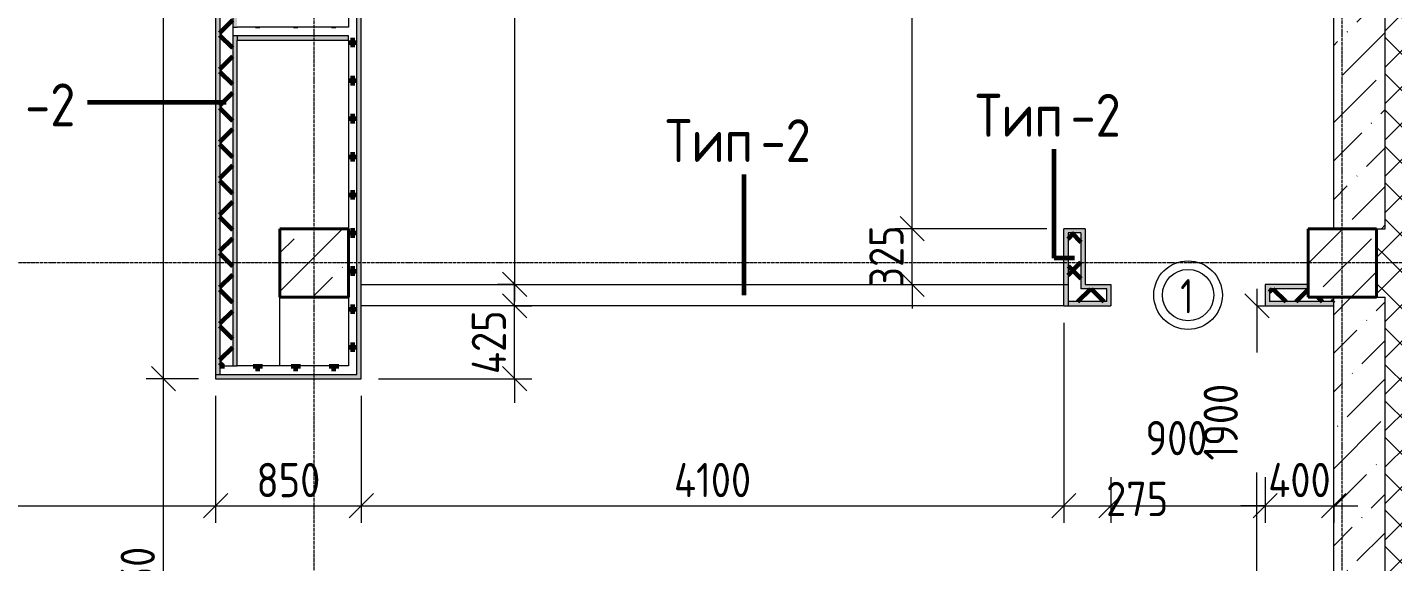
# Model space of a CAD drawing. Header units: millimetres. Extents: x -60946 to 138510, y -262288 to 24501.
# Drawn here: x -9590 to -1622, y -32002 to -28885 of the extents above; entities that cross this region are included whole.
import ezdxf

# ---------------------------------------------------------------- set-up
doc = ezdxf.new("R2010")
doc.units = ezdxf.units.MM
doc.linetypes.add('ADSK_Линия сетки', pattern=[25, 20, -2.5, 0, -2.5])
for name, color, linetype, lineweight in [('2)Тип-2', 3, 'Continuous', 60), ('2)Тип-5', 1, 'Continuous', 60), ('Марки дверей', 7, 'Continuous', 20), ('Несущие колонны', 7, 'Continuous', 18), ('Оси', 7, 'Continuous', 9), ('Перекрытие', 7, 'Continuous', 18), ('Размеры', 7, 'Continuous', 9), ('Стены внутренние', 7, 'Continuous', 18), ('Стены наружные', 7, 'Continuous', 18), ('Стены несущие', 7, 'Continuous', 30), ('Стены отделка', 7, 'Continuous', 30), ('Стены штриховка', 7, 'Continuous', 9)]:
    doc.layers.add(name, color=color, linetype=linetype, lineweight=lineweight)
doc.styles.add('GOST Common_3', font='', dxfattribs={"width": 0.9, "height": 200})
doc.styles.add('GOST Common_B', font='', dxfattribs={"width": 0.8, "height": 200})
doc.styles.get('GOST Common_3').set_extended_font_data('GOST Common')
doc.styles.get('GOST Common_B').set_extended_font_data('GOST Common', bold=True)
doc.dimstyles.new('ADSK_Основной_2_0_1', dxfattribs={"dimscale": 304.8, "dimtxt": 201.142999, "dimasz": 0.463911, "dimexe": 0.328084, "dimexo": 0.328084, "dimgap": 0.164042, "dimtad": 1, "dimdec": 3, "dimrnd": 0.001, "dimdsep": 46, "dimtxsty": 'GOST Common_3', "dimblk1": 'OBLIQUE', "dimblk2": 'OBLIQUE', "dimsah": 1, "dimcen": 0.09, "dimdle": 0.328084, "dimazin": 2, "dimtfac": 1, "dimtdec": 4, "dimtix": 1, "dimtmove": 1, "dimatfit": 3, "dimfxl": 1, "dimtvp": 1, "dimtolj": 1, "dimtzin": 0, "dimlwd": 20, "dimlwe": 20, "dimarcsym": 2})
doc.dimstyles.new('ADSK_Основной_2_0_2', dxfattribs={"dimscale": 304.8, "dimtxt": 201.142999, "dimasz": 0.463911, "dimexe": 0.328084, "dimexo": 0.328084, "dimgap": 0.164042, "dimtad": 1, "dimdec": 3, "dimrnd": 0.001, "dimdsep": 46, "dimtxsty": 'GOST Common_3', "dimblk1": 'OBLIQUE', "dimblk2": 'OBLIQUE', "dimsah": 1, "dimcen": 0.09, "dimdle": 0.328084, "dimazin": 2, "dimtfac": 1, "dimtdec": 4, "dimtix": 1, "dimtmove": 0, "dimatfit": 3, "dimfxl": 1, "dimtvp": 1, "dimtolj": 1, "dimtzin": 0, "dimlwd": 20, "dimlwe": 20, "dimarcsym": 2})
pattern_1 = [(45, (1283.93, -48864.63), (-224.5064, 224.5064), []), (45, (1508.44, -48864.63), (-224.5064, 224.5064), [396.875, -79.375, 3.353, -76.022])]
pattern_2 = [(45, (1283.93, -48864.63), (-106.066, 106.066), []), (135, (1283.93, -48864.63), (-106.066, -106.066), [])]
pattern_3 = [(0, (1283.93, -48864.63), (111.125, 111.125), [55.562, -166.687]), (90, (1311.72, -48892.41), (-111.125, 111.125), [55.562, -166.687])]

# ---------------------------------------------------------------- blocks, each defined once
blk = doc.blocks.new('ADSK_КолоннаЖБ_Прямоугольная - 400x400 мм-1807142-Кладочный план 1-го этажа')
at = {"layer": 'Несущие колонны', "lineweight": 40}
for p, q in [((-200, 200), (200, 200)), ((-200, -200), (-200, 200)), ((200, 200), (200, -200)), ((200, -200), (-200, -200))]:
    blk.add_line(p, q, dxfattribs=at)
blk = doc.blocks.new('_Oblique')
at = {"color": 0, "linetype": 'ByBlock', "lineweight": -2}
blk.add_line((-0.5, -0.5), (0.5, 0.5), dxfattribs=at)
blk = doc.blocks.new('*D4122')
at = {"layer": 'Defpoints', "color": 0, "transparency": 16777216}
for p in [(-7141.1, -25334.7), (-6746.3, -30384.7), (-6646.3, -30384.7)]:
    blk.add_point(p, dxfattribs=at)
at = {"layer": 'Размеры', "color": 0, "lineweight": 20, "transparency": 16777216}
for p, q in [((-6746.3, -25234.7), (-6746.3, -30484.7)), ((-7041.1, -25334.7), (-6646.3, -25334.7)), ((-6746.3, -30384.7), (-6846.3, -30384.7))]:
    blk.add_line(p, q, dxfattribs=at)
at = {"layer": 'Размеры', "color": 0, "lineweight": 20, "transparency": 16777216, "xscale": 141.4, "yscale": 141.4, "zscale": 141.4}
for p, rotation in [((-6746.3, -25334.7), 90), ((-6746.3, -30384.7), 270)]:
    blk.add_blockref('_Oblique', p, dxfattribs=dict(at, rotation=rotation))
at = {"layer": 'Размеры', "color": 0, "lineweight": 9, "transparency": 16777216, "insert": (-6896.3, -27859.7), "char_height": 200, "width": 605.475, "attachment_point": 5, "rotation": 90, "style": 'GOST Common_3'}
blk.add_mtext('\\A1;5050', dxfattribs=at)
blk = doc.blocks.new('*D4123')
at = {"layer": 'Defpoints', "color": 0, "transparency": 16777216}
for p in [(-6846.3, -30509.7), (-6746.3, -30509.7), (-7641.1, -30934.7)]:
    blk.add_point(p, dxfattribs=at)
at = {"layer": 'Размеры', "color": 0, "lineweight": 20, "transparency": 16777216}
for p, q in [((-6746.3, -30509.7), (-6746.3, -30368.3)), ((-6746.3, -30509.7), (-6646.3, -30509.7)), ((-6746.3, -30934.7), (-6746.3, -30509.7)), ((-7541.1, -30934.7), (-6646.3, -30934.7)), ((-6746.3, -30934.7), (-6746.3, -31076.1))]:
    blk.add_line(p, q, dxfattribs=at)
at = {"layer": 'Размеры', "color": 0, "lineweight": 20, "transparency": 16777216, "xscale": 141.4, "yscale": 141.4, "zscale": 141.4}
for p, rotation in [((-6746.3, -30509.7), 270), ((-6746.3, -30934.7), 90)]:
    blk.add_blockref('_Oblique', p, dxfattribs=dict(at, rotation=rotation))
at = {"layer": 'Размеры', "color": 0, "lineweight": 9, "transparency": 16777216, "insert": (-6896.3, -30722.2), "char_height": 200, "width": 474.561, "attachment_point": 5, "rotation": 90, "style": 'GOST Common_3'}
blk.add_mtext('\\A1;425', dxfattribs=at)
blk = doc.blocks.new('*D4124')
at = {"layer": 'Defpoints', "color": 0, "transparency": 16777216}
for p in [(-4426.3, -30059.7), (-3541.1, -30059.7), (-4526.3, -30384.7)]:
    blk.add_point(p, dxfattribs=at)
at = {"layer": 'Размеры', "color": 0, "lineweight": 20, "transparency": 16777216}
for p, q in [((-4426.3, -30059.7), (-4426.3, -29918.3)), ((-3641.1, -30059.7), (-4526.3, -30059.7)), ((-4426.3, -30384.7), (-4426.3, -30059.7)), ((-4426.3, -30384.7), (-4326.3, -30384.7)), ((-4426.3, -30384.7), (-4426.3, -30526.1))]:
    blk.add_line(p, q, dxfattribs=at)
at = {"layer": 'Размеры', "color": 0, "lineweight": 20, "transparency": 16777216, "xscale": 141.4, "yscale": 141.4, "zscale": 141.4}
for p, rotation in [((-4426.3, -30059.7), 270), ((-4426.3, -30384.7), 90)]:
    blk.add_blockref('_Oblique', p, dxfattribs=dict(at, rotation=rotation))
at = {"layer": 'Размеры', "color": 0, "lineweight": 9, "transparency": 16777216, "insert": (-4576.3, -30222.2), "char_height": 200, "width": 454.106, "attachment_point": 5, "rotation": 90, "style": 'GOST Common_3'}
blk.add_mtext('\\A1;325', dxfattribs=at)
blk = doc.blocks.new('*D4125')
at = {"layer": 'Defpoints', "color": 0, "transparency": 16777216}
for p in [(-4426.3, -26369.7), (-4216.1, -26369.7), (-3541.1, -30059.7)]:
    blk.add_point(p, dxfattribs=at)
at = {"layer": 'Размеры', "color": 0, "lineweight": 20, "transparency": 16777216}
for p, q in [((-4426.3, -30159.7), (-4426.3, -26269.7)), ((-4316.1, -26369.7), (-4526.3, -26369.7)), ((-3641.1, -30059.7), (-4526.3, -30059.7))]:
    blk.add_line(p, q, dxfattribs=at)
at = {"layer": 'Размеры', "color": 0, "lineweight": 20, "transparency": 16777216, "xscale": 141.4, "yscale": 141.4, "zscale": 141.4}
for p, rotation in [((-4426.3, -26369.7), 90), ((-4426.3, -30059.7), 270)]:
    blk.add_blockref('_Oblique', p, dxfattribs=dict(at, rotation=rotation))
at = {"layer": 'Размеры', "color": 0, "lineweight": 9, "transparency": 16777216, "insert": (-4576.3, -28214.7), "char_height": 200, "width": 605.475, "attachment_point": 5, "rotation": 90, "style": 'GOST Common_3'}
blk.add_mtext('\\A1;3690', dxfattribs=at)
blk = doc.blocks.new('*D4127')
at = {"layer": 'Defpoints', "color": 0, "transparency": 16777216}
for p in [(-11616.1, -30934.7), (-8491.1, -30934.7), (-8491.1, -31676.1)]:
    blk.add_point(p, dxfattribs=at)
at = {"layer": 'Размеры', "color": 0, "lineweight": 20, "transparency": 16777216}
for p, q in [((-11616.1, -31034.7), (-11616.1, -31776.1)), ((-8491.1, -31034.7), (-8491.1, -31776.1)), ((-11716.1, -31676.1), (-8391.1, -31676.1))]:
    blk.add_line(p, q, dxfattribs=at)
at = {"layer": 'Размеры', "color": 0, "lineweight": 20, "transparency": 16777216, "xscale": 141.4, "yscale": 141.4, "zscale": 141.4, "rotation": 180}
blk.add_blockref('_Oblique', (-11616.1, -31676.1), dxfattribs=at)
at = {"layer": 'Размеры', "color": 0, "lineweight": 20, "transparency": 16777216, "xscale": 141.4, "yscale": 141.4, "zscale": 141.4}
blk.add_blockref('_Oblique', (-8491.1, -31676.1), dxfattribs=at)
at = {"layer": 'Размеры', "color": 0, "lineweight": 9, "transparency": 16777216, "insert": (-10053.6, -31526.1), "char_height": 200, "width": 560.473, "attachment_point": 5, "style": 'GOST Common_3'}
blk.add_mtext('\\A1;3125', dxfattribs=at)
blk = doc.blocks.new('*D4128')
at = {"layer": 'Defpoints', "color": 0, "transparency": 16777216}
for p in [(-8491.1, -30934.7), (-7641.1, -30934.7), (-7641.1, -31676.1)]:
    blk.add_point(p, dxfattribs=at)
at = {"layer": 'Размеры', "color": 0, "lineweight": 20, "transparency": 16777216}
for p, q in [((-8491.1, -31034.7), (-8491.1, -31776.1)), ((-7641.1, -31034.7), (-7641.1, -31776.1)), ((-8591.1, -31676.1), (-7541.1, -31676.1))]:
    blk.add_line(p, q, dxfattribs=at)
at = {"layer": 'Размеры', "color": 0, "lineweight": 20, "transparency": 16777216, "xscale": 141.4, "yscale": 141.4, "zscale": 141.4, "rotation": 180}
blk.add_blockref('_Oblique', (-8491.1, -31676.1), dxfattribs=at)
at = {"layer": 'Размеры', "color": 0, "lineweight": 20, "transparency": 16777216, "xscale": 141.4, "yscale": 141.4, "zscale": 141.4}
blk.add_blockref('_Oblique', (-7641.1, -31676.1), dxfattribs=at)
at = {"layer": 'Размеры', "color": 0, "lineweight": 9, "transparency": 16777216, "insert": (-8066.1, -31526.1), "char_height": 200, "width": 454.106, "attachment_point": 5, "style": 'GOST Common_3'}
blk.add_mtext('\\A1;850', dxfattribs=at)
blk = doc.blocks.new('*D4129')
at = {"layer": 'Defpoints', "color": 0, "transparency": 16777216}
for p in [(-3541.1, -30509.7), (-7641.1, -30934.7), (-3541.1, -31676.1)]:
    blk.add_point(p, dxfattribs=at)
at = {"layer": 'Размеры', "color": 0, "lineweight": 20, "transparency": 16777216}
for p, q in [((-3541.1, -30609.7), (-3541.1, -31776.1)), ((-7641.1, -31034.7), (-7641.1, -31776.1)), ((-7741.1, -31676.1), (-3441.1, -31676.1))]:
    blk.add_line(p, q, dxfattribs=at)
at = {"layer": 'Размеры', "color": 0, "lineweight": 20, "transparency": 16777216, "xscale": 141.4, "yscale": 141.4, "zscale": 141.4, "rotation": 180}
blk.add_blockref('_Oblique', (-7641.1, -31676.1), dxfattribs=at)
at = {"layer": 'Размеры', "color": 0, "lineweight": 20, "transparency": 16777216, "xscale": 141.4, "yscale": 141.4, "zscale": 141.4}
blk.add_blockref('_Oblique', (-3541.1, -31676.1), dxfattribs=at)
at = {"layer": 'Размеры', "color": 0, "lineweight": 9, "transparency": 16777216, "insert": (-5591.1, -31526.1), "char_height": 200, "width": 580.928, "attachment_point": 5, "style": 'GOST Common_3'}
blk.add_mtext('\\A1;4100', dxfattribs=at)
blk = doc.blocks.new('*D4130')
at = {"layer": 'Defpoints', "color": 0, "transparency": 16777216}
for p in [(-3541.1, -30509.7), (-3266.1, -31409.7), (-3266.1, -31676.1)]:
    blk.add_point(p, dxfattribs=at)
at = {"layer": 'Размеры', "color": 0, "lineweight": 20, "transparency": 16777216}
for p, q in [((-3541.1, -30609.7), (-3541.1, -31776.1)), ((-3266.1, -31509.7), (-3266.1, -31776.1)), ((-3641.1, -31676.1), (-3166.1, -31676.1))]:
    blk.add_line(p, q, dxfattribs=at)
at = {"layer": 'Размеры', "color": 0, "lineweight": 20, "transparency": 16777216, "xscale": 141.4, "yscale": 141.4, "zscale": 141.4, "rotation": 180}
blk.add_blockref('_Oblique', (-3541.1, -31676.1), dxfattribs=at)
at = {"layer": 'Размеры', "color": 0, "lineweight": 20, "transparency": 16777216, "xscale": 141.4, "yscale": 141.4, "zscale": 141.4}
blk.add_blockref('_Oblique', (-3266.1, -31676.1), dxfattribs=at)
at = {"layer": 'Размеры', "color": 0, "lineweight": 9, "transparency": 16777216, "insert": (-3294.3, -31536.4), "char_height": 200, "width": 454.106, "attachment_point": 1, "line_spacing_factor": 1.022761, "style": 'GOST Common_3'}
blk.add_mtext('\\A1;275', dxfattribs=at)
blk = doc.blocks.new('*D4131')
at = {"layer": 'Defpoints', "color": 0, "transparency": 16777216}
for p in [(-3266.1, -31409.7), (-2366.1, -31409.7), (-2366.1, -31676.1)]:
    blk.add_point(p, dxfattribs=at)
at = {"layer": 'Размеры', "color": 0, "lineweight": 20, "transparency": 16777216}
for p, q in [((-3266.1, -31509.7), (-3266.1, -31776.1)), ((-2366.1, -31509.7), (-2366.1, -31776.1)), ((-3366.1, -31676.1), (-2266.1, -31676.1))]:
    blk.add_line(p, q, dxfattribs=at)
at = {"layer": 'Размеры', "color": 0, "lineweight": 20, "transparency": 16777216, "xscale": 141.4, "yscale": 141.4, "zscale": 141.4, "rotation": 180}
blk.add_blockref('_Oblique', (-3266.1, -31676.1), dxfattribs=at)
at = {"layer": 'Размеры', "color": 0, "lineweight": 20, "transparency": 16777216, "xscale": 141.4, "yscale": 141.4, "zscale": 141.4}
blk.add_blockref('_Oblique', (-2366.1, -31676.1), dxfattribs=at)
at = {"layer": 'Размеры', "color": 0, "lineweight": 9, "transparency": 16777216, "insert": (-3064.4, -31181.4), "char_height": 200, "width": 454.106, "attachment_point": 1, "line_spacing_factor": 1.022761, "style": 'GOST Common_3'}
blk.add_mtext('\\A1;900', dxfattribs=at)
blk = doc.blocks.new('*D4132')
at = {"layer": 'Defpoints', "color": 0, "transparency": 16777216}
for p in [(-2366.1, -31409.7), (-1966.1, -31576.1), (-1966.1, -31676.1)]:
    blk.add_point(p, dxfattribs=at)
at = {"layer": 'Размеры', "color": 0, "lineweight": 20, "transparency": 16777216}
for p, q in [((-2366.1, -31509.7), (-2366.1, -31776.1)), ((-2366.1, -31676.1), (-2507.5, -31676.1)), ((-2366.1, -31676.1), (-1966.1, -31676.1)), ((-1966.1, -31676.1), (-1966.1, -31776.1)), ((-1966.1, -31676.1), (-1824.7, -31676.1))]:
    blk.add_line(p, q, dxfattribs=at)
at = {"layer": 'Размеры', "color": 0, "lineweight": 20, "transparency": 16777216, "xscale": 141.4, "yscale": 141.4, "zscale": 141.4}
blk.add_blockref('_Oblique', (-2366.1, -31676.1), dxfattribs=at)
at = {"layer": 'Размеры', "color": 0, "lineweight": 20, "transparency": 16777216, "xscale": 141.4, "yscale": 141.4, "zscale": 141.4, "rotation": 180}
blk.add_blockref('_Oblique', (-1966.1, -31676.1), dxfattribs=at)
at = {"layer": 'Размеры', "color": 0, "lineweight": 9, "transparency": 16777216, "insert": (-2166.1, -31526.1), "char_height": 200, "width": 474.561, "attachment_point": 5, "style": 'GOST Common_3'}
blk.add_mtext('\\A1;400', dxfattribs=at)
blk = doc.blocks.new('М_двери1 - Марка экземпляра 2-3719212-Кладочный план 1-го этажа')
at = {"layer": 'Марки дверей'}
for radius in [2, 1.5]:
    blk.add_circle((0, 0), radius, dxfattribs=at)
blk = doc.blocks.new('*D4032')
at = {"layer": 'Defpoints', "color": 0, "transparency": 16777216}
for p in [(-2514, -30509.7), (-2414, -30509.7), (-2514, -32409.7)]:
    blk.add_point(p, dxfattribs=at)
at = {"layer": 'Размеры', "color": 0, "lineweight": 20, "transparency": 16777216}
for p, q in [((-2414, -30409.7), (-2414, -30782.3)), ((-2414, -30509.7), (-2314, -30509.7)), ((-2414, -32509.7), (-2414, -31482.3)), ((-2414, -32409.7), (-2314, -32409.7))]:
    blk.add_line(p, q, dxfattribs=at)
at = {"layer": 'Размеры', "color": 0, "lineweight": 20, "transparency": 16777216, "xscale": 141.4, "yscale": 141.4, "zscale": 141.4}
for p, rotation in [((-2414, -30509.7), 90), ((-2414, -32409.7), 270)]:
    blk.add_blockref('_Oblique', p, dxfattribs=dict(at, rotation=rotation))
at = {"layer": 'Размеры', "color": 0, "lineweight": 9, "transparency": 16777216, "insert": (-2725.4, -31412.5), "char_height": 200, "width": 560.473, "attachment_point": 1, "rotation": 90, "line_spacing_factor": 1.022761, "style": 'GOST Common_3'}
blk.add_mtext('\\A1;1900', dxfattribs=at)
blk = doc.blocks.new('*D3916')
at = {"layer": 'Defpoints', "color": 0, "transparency": 16777216}
for p in [(-8795.2, -30934.7), (-8491.1, -30934.7), (-8391.1, -33384.7)]:
    blk.add_point(p, dxfattribs=at)
at = {"layer": 'Размеры', "color": 0, "lineweight": 20, "transparency": 16777216}
for p, q in [((-8795.2, -33484.7), (-8795.2, -30834.7)), ((-8591.1, -30934.7), (-8895.2, -30934.7)), ((-8491.1, -33384.7), (-8895.2, -33384.7))]:
    blk.add_line(p, q, dxfattribs=at)
at = {"layer": 'Размеры', "color": 0, "lineweight": 20, "transparency": 16777216, "xscale": 141.4, "yscale": 141.4, "zscale": 141.4}
for p, rotation in [((-8795.2, -30934.7), 90), ((-8795.2, -33384.7), 270)]:
    blk.add_blockref('_Oblique', p, dxfattribs=dict(at, rotation=rotation))
at = {"layer": 'Размеры', "color": 0, "lineweight": 9, "transparency": 16777216, "insert": (-8945.2, -32159.7), "char_height": 200, "width": 625.93, "attachment_point": 5, "rotation": 90, "style": 'GOST Common_3'}
blk.add_mtext('\\A1;2450', dxfattribs=at)
blk = doc.blocks.new('*D3917')
at = {"layer": 'Defpoints', "color": 0, "transparency": 16777216}
for p in [(-8895.1, -25109.7), (-8795.2, -25109.7), (-8491.1, -30934.7)]:
    blk.add_point(p, dxfattribs=at)
at = {"layer": 'Размеры', "color": 0, "lineweight": 20, "transparency": 16777216}
for p, q in [((-8795.2, -31034.7), (-8795.2, -25009.7)), ((-8795.1, -25109.7), (-8695.2, -25109.7)), ((-8591.1, -30934.7), (-8895.2, -30934.7))]:
    blk.add_line(p, q, dxfattribs=at)
at = {"layer": 'Размеры', "color": 0, "lineweight": 20, "transparency": 16777216, "xscale": 141.4, "yscale": 141.4, "zscale": 141.4}
for p, rotation in [((-8795.2, -25109.7), 90), ((-8795.2, -30934.7), 270)]:
    blk.add_blockref('_Oblique', p, dxfattribs=dict(at, rotation=rotation))
at = {"layer": 'Размеры', "color": 0, "lineweight": 9, "transparency": 16777216, "insert": (-8945.2, -28022.2), "char_height": 200, "width": 605.475, "attachment_point": 5, "rotation": 90, "style": 'GOST Common_3'}
blk.add_mtext('\\A1;5825', dxfattribs=at)

msp = doc.modelspace()

# ---------------------------------------------------------------- hatches: boundary and pattern name
at = {"layer": '2)Тип-2'}
for points in [[(-8491.0657, -30909.6624), (-8466.0657, -30909.6624), (-8466.0657, -25109.6624), (-8491.0657, -25109.6624), (-8491.0657, -30859.6624)], [(-3516.0657, -30484.6624), (-3516.0657, -30059.6624), (-3541.0657, -30059.6624), (-3541.0657, -30484.6624)], [(-3441.0657, -30384.6624), (-3416.0657, -30384.6624), (-3416.0657, -30059.6624), (-3516.0657, -30059.6624), (-3516.0657, -30084.6624), (-3441.0657, -30084.6624)]]:
    msp.add_hatch(color=256, dxfattribs=at).paths.add_polyline_path(points)
h = msp.add_hatch(dxfattribs=at)
h.set_pattern_fill('FP_4', color=256, style=0, pattern_type=2)
h.set_pattern_definition(pattern_2)
h.paths.add_polyline_path([(-8391.0657, -30859.6624), (-8391.0657, -25109.6624), (-8466.0657, -25109.6624), (-8466.0657, -30859.6624)])
h = msp.add_hatch(color=256, dxfattribs=at)
h.paths.add_polyline_path([(-8391.0657, -30859.6624), (-8366.0657, -30859.6624), (-8366.0657, -28934.6624), (-8391.0657, -28934.6624), (-8391.0657, -30668.1005)])
h.paths.add_polyline_path([(-8391.0657, -28884.6624), (-8366.0657, -28884.6624), (-8366.0657, -25709.6624), (-8391.0657, -25709.6624), (-8391.0657, -28091.7649)])
h.paths.add_polyline_path([(-8366.0657, -25659.6624), (-8366.0657, -25109.6624), (-8391.0657, -25109.6624), (-8391.0657, -25659.6624)])
h = msp.add_hatch(dxfattribs=at)
h.set_pattern_fill('FP_4', color=256, style=0, pattern_type=2)
h.set_pattern_definition(pattern_2)
h.paths.add_polyline_path([(-3441.0657, -30409.6624), (-3441.0657, -30084.6624), (-3516.0657, -30084.6624), (-3516.0657, -30409.6624), (-3459.1266, -30409.6624)])
h = msp.add_hatch(dxfattribs=at)
h.set_pattern_fill('FP_4', color=256, style=0, pattern_type=2)
h.set_pattern_definition(pattern_2)
h.paths.add_polyline_path([(-3516.0657, -30484.6624), (-3291.0657, -30484.6624), (-3291.0657, -30409.6624), (-3516.0657, -30409.6624)])
h.paths.add_polyline_path([(-1986.6542, -30484.6624), (-1966.0657, -30484.6624), (-1966.0657, -30459.6624), (-2116.0657, -30459.6624), (-2116.0657, -30409.6624), (-2341.0657, -30409.6624), (-2341.0657, -30484.6624)])
h = msp.add_hatch(color=256, dxfattribs=at)
h.paths.add_polyline_path([(-2341.0657, -30509.6624), (-2341.0657, -30409.6624), (-2116.0657, -30409.6624), (-2116.0657, -30384.6624), (-2366.0657, -30384.6624), (-2366.0657, -30509.6624)])
h.paths.add_polyline_path([(-3291.0657, -30509.6624), (-3266.0657, -30509.6624), (-3266.0657, -30384.6624), (-3441.0657, -30384.6624), (-3441.0657, -30409.6624), (-3291.0657, -30409.6624), (-3291.0657, -30484.6624)])
h = msp.add_hatch(color=256, dxfattribs=at)
h.paths.add_polyline_path([(-1986.6542, -30509.6624), (-1966.0657, -30509.6624), (-1966.0657, -30484.6624), (-2341.0657, -30484.6624), (-2341.0657, -30509.6624)])
h.paths.add_polyline_path([(-3459.1266, -30509.6624), (-3291.0657, -30509.6624), (-3291.0657, -30484.6624), (-3541.0657, -30484.6624), (-3541.0657, -30509.6624)])
at = {"layer": '2)Тип-5', "true_color": 0xd50000}
h = msp.add_hatch(dxfattribs=at)
h.set_pattern_fill('FP_6', color=12, style=0, pattern_type=2)
h.set_pattern_definition(pattern_3)
h.paths.add_polyline_path([(-7666.0657, -30859.6624), (-7666.0657, -25259.6624), (-7716.0657, -25259.6624), (-7716.0657, -30859.6624)])
for points in [[(-7666.0657, -30909.6624), (-7641.0657, -30909.6624), (-7641.0657, -25309.6624), (-7666.0657, -25309.6624), (-7666.0657, -30859.6624)], [(-7716.0657, -28959.6624), (-7716.0657, -28934.6624), (-8366.0657, -28934.6624), (-8366.0657, -28959.6624)], [(-7641.0657, -30934.6624), (-7641.0657, -30909.6624), (-8491.0657, -30909.6624), (-8491.0657, -30934.6624)]]:
    msp.add_hatch(color=12, dxfattribs=at).paths.add_polyline_path(points)
h = msp.add_hatch(dxfattribs=at)
h.set_pattern_fill('FP_6', color=12, style=0, pattern_type=2)
h.set_pattern_definition(pattern_3)
h.paths.add_polyline_path([(-7716.0657, -28934.6624), (-7716.0657, -28884.6624), (-8391.0657, -28884.6624), (-8391.0657, -28934.6624), (-8366.0657, -28934.6624)])
h = msp.add_hatch(dxfattribs=at)
h.set_pattern_fill('FP_6', color=12, style=0, pattern_type=2)
h.set_pattern_definition(pattern_3)
h.paths.add_polyline_path([(-8466.0657, -30909.6624), (-7666.0657, -30909.6624), (-7666.0657, -30859.6624), (-8466.0657, -30859.6624)])
at = {"layer": 'Несущие колонны', "lineweight": 9}
h = msp.add_hatch(dxfattribs=at)
h.set_pattern_fill('FP_3', color=256, style=0, pattern_type=2)
h.set_pattern_definition(pattern_1)
h.paths.add_polyline_path([(-8116.0657, -30459.6624), (-7716.0657, -30459.6624), (-7716.0657, -30059.6624), (-8116.0657, -30059.6624)])
h = msp.add_hatch(dxfattribs=at)
h.set_pattern_fill('FP_3', color=256, style=0, pattern_type=2)
h.set_pattern_definition(pattern_1)
h.paths.add_polyline_path([(-1986.6542, -30459.6624), (-1716.0657, -30459.6624), (-1716.0657, -30059.6624), (-2116.0657, -30059.6624), (-2116.0657, -30459.6624)])
at = {"layer": 'Стены внутренние', "lineweight": 9}
h = msp.add_hatch(dxfattribs=at)
h.set_pattern_fill('FP_1', color=256, style=0, pattern_type=2)
h.set_pattern_definition([(45, (1283.93, -48864.63), (84.1895, 308.696), [396.875, -79.375, 3.353, -76.022])])
h.paths.add_polyline_path([(-1666.0657, -39509.6624), (-1666.0657, -38879.6624), (-1966.0657, -38879.6624), (-1966.0657, -39259.6624), (-1716.0657, -39259.6624), (-1716.0657, -39509.6624)])
h.paths.add_polyline_path([(-1966.0657, -33859.6624), (-1666.0657, -33859.6624), (-1666.0657, -33559.6624), (-1966.0657, -33559.6624)])
h.paths.add_polyline_path([(-1666.0657, -32409.6624), (-1666.0657, -30459.6624), (-1966.0657, -30459.6624), (-1966.0657, -32409.6624)])
h.paths.add_polyline_path([(-1966.0657, -30059.6624), (-1666.0657, -30059.6624), (-1666.0657, -25259.6624), (-1966.0657, -25259.6624), (-1966.0657, -28091.7649)])
at = {"layer": 'Стены наружные', "lineweight": 9}
h = msp.add_hatch(dxfattribs=at)
h.set_pattern_fill('FP_4', color=256, style=0, pattern_type=2)
h.set_pattern_definition(pattern_2)
h.paths.add_polyline_path([(-1666.0657, -39079.6624), (-1536.0657, -39079.6624), (-1536.0657, -38879.6624), (-1666.0657, -38879.6624)])
h.paths.add_polyline_path([(-1536.0657, -34259.6624), (-1536.0657, -33559.6624), (-1666.0657, -33559.6624), (-1666.0657, -34259.6624)])
h.paths.add_polyline_path([(-1536.0657, -32409.6624), (-1536.0657, -25259.6624), (-1666.0657, -25259.6624), (-1666.0657, -32409.6624)])
h = msp.add_hatch(dxfattribs=at)
h.set_pattern_fill('FP_4', color=256, style=0, pattern_type=2)
h.set_pattern_definition(pattern_2)
h.paths.add_polyline_path([(-1666.0657, -30459.6624), (-1666.0657, -30059.6624), (-1716.0657, -30059.6624), (-1716.0657, -30459.6624)])

# ---------------------------------------------------------------- linework, layer by layer
at = {"layer": '2)Тип-2'}
for p, q in [((-8428.5657, -29322.9952), (-9237.9083, -29322.9952)), ((-3597.4259, -30230.8382), (-3597.4259, -29595.3945)), ((-5406.1134, -30447.1624), (-5406.1134, -29743.1071)), ((-3478.5657, -30230.8382), (-3597.4259, -30230.8382))]:
    msp.add_line(p, q, dxfattribs=at)
at = {"layer": 'Несущие колонны', "lineweight": 9}
for p, q in [((-7716.0657, -30059.6624), (-8116.0657, -30059.6624)), ((-8116.0657, -30059.6624), (-8116.0657, -30459.6624)), ((-7716.0657, -30459.6624), (-7716.0657, -30059.6624)), ((-1716.0657, -30059.6624), (-2116.0657, -30059.6624)), ((-2116.0657, -30384.6624), (-2116.0657, -30059.6624)), ((-1716.0657, -30059.6624), (-1716.0657, -30459.6624)), ((-2116.0657, -30409.6624), (-2116.0657, -30384.6624)), ((-2116.0657, -30459.6624), (-2116.0657, -30409.6624)), ((-8116.0657, -30459.6624), (-7716.0657, -30459.6624)), ((-1966.0657, -30459.6624), (-2116.0657, -30459.6624)), ((-1716.0657, -30459.6624), (-1966.0657, -30459.6624))]:
    msp.add_line(p, q, dxfattribs=at)
at = {"layer": 'Оси', "linetype": 'ADSK_Линия сетки', "lineweight": 5}
for p, q in [((-7916.0657, -59838.5137), (-7916.0657, -24363.7173)), ((-1916.0657, -59838.5137), (-1916.0657, -24363.7173)), ((-1213.4695, -30259.6624), (-23956.1623, -30259.6624))]:
    msp.add_line(p, q, dxfattribs=at)
at = {"layer": 'Перекрытие'}
msp.add_line((-8116.0657, -30859.6624), (-8116.0657, -30459.6624), dxfattribs=at)
at = {"layer": 'Стены внутренние', "lineweight": 5}
for p, q in [((-7641.0657, -30384.6624), (-3516.0657, -30384.6624)), ((-3516.0657, -30384.6624), (-3516.0657, -30509.6624)), ((-3541.0657, -30509.6624), (-7641.0657, -30509.6624))]:
    msp.add_line(p, q, dxfattribs=at)
at = {"layer": 'Стены несущие', "lineweight": 9}
for p, q in [((-8491.0657, -25109.6624), (-8491.0657, -30909.6624)), ((-7716.0657, -25734.6624), (-7716.0657, -28884.6624)), ((-1966.0657, -30059.6624), (-1966.0657, -26369.6624)), ((-7716.0657, -28884.6624), (-8366.0657, -28884.6624)), ((-8366.0657, -30859.6624), (-8366.0657, -28959.6624)), ((-7716.0657, -28959.6624), (-7716.0657, -30859.6624)), ((-3541.0657, -30509.6624), (-3541.0657, -30059.6624)), ((-3416.0657, -30059.6624), (-3541.0657, -30059.6624)), ((-3416.0657, -30059.6624), (-3416.0657, -30384.6624)), ((-1966.0657, -30059.6624), (-1716.0657, -30059.6624)), ((-3416.0657, -30384.6624), (-3266.0657, -30384.6624)), ((-3266.0657, -30384.6624), (-3266.0657, -30509.6624)), ((-2116.0657, -30384.6624), (-2366.0657, -30384.6624)), ((-2366.0657, -30384.6624), (-2366.0657, -30509.6624)), ((-3541.0657, -30509.6624), (-3266.0657, -30509.6624)), ((-2366.0657, -30509.6624), (-1966.0657, -30509.6624)), ((-1966.0657, -30459.6624), (-1716.0657, -30459.6624)), ((-1966.0657, -32409.6624), (-1966.0657, -30459.6624)), ((-7716.0657, -30859.6624), (-8366.0657, -30859.6624))]:
    msp.add_line(p, q, dxfattribs=at)
at = {"layer": 'Стены отделка', "lineweight": 18}
for p, q in [((-7641.0657, -30934.6624), (-7641.0657, -25334.6624)), ((-8366.0657, -28959.6624), (-7716.0657, -28959.6624)), ((-1716.0657, -30459.6624), (-1716.0657, -30059.6624)), ((-1716.0657, -30059.6624), (-1666.0657, -30059.6624)), ((-1716.0657, -30459.6624), (-1666.0657, -30459.6624)), ((-8491.0657, -30909.6624), (-8491.0657, -30934.6624)), ((-8491.0657, -30934.6624), (-7641.0657, -30934.6624))]:
    msp.add_line(p, q, dxfattribs=at)
at = {"layer": 'Стены штриховка', "lineweight": 9}
for p, q in [((-8466.0657, -25109.6624), (-8466.0657, -30909.6624)), ((-8391.0657, -25109.6624), (-8391.0657, -30859.6624)), ((-7666.0657, -30909.6624), (-7666.0657, -25309.6624)), ((-1666.0657, -30059.6624), (-1666.0657, -25259.6624)), ((-8391.0657, -28884.6624), (-8366.0657, -28884.6624)), ((-7716.0657, -28934.6624), (-8391.0657, -28934.6624)), ((-8366.0657, -28934.6624), (-8366.0657, -28959.6624)), ((-7716.0657, -28959.6624), (-7716.0657, -28934.6624)), ((-3441.0657, -30084.6624), (-3516.0657, -30084.6624)), ((-3516.0657, -30084.6624), (-3516.0657, -30384.6624)), ((-3441.0657, -30084.6624), (-3441.0657, -30409.6624)), ((-3291.0657, -30409.6624), (-3441.0657, -30409.6624)), ((-3291.0657, -30484.6624), (-3291.0657, -30409.6624)), ((-2341.0657, -30409.6624), (-2341.0657, -30484.6624)), ((-2116.0657, -30409.6624), (-2341.0657, -30409.6624)), ((-2116.0657, -30459.6624), (-2116.0657, -30384.6624)), ((-3291.0657, -30484.6624), (-3516.0657, -30484.6624)), ((-1966.0657, -30484.6624), (-2341.0657, -30484.6624)), ((-1966.0657, -30459.6624), (-2116.0657, -30459.6624)), ((-1666.0657, -32409.6624), (-1666.0657, -30459.6624)), ((-8491.0657, -30909.6624), (-7666.0657, -30909.6624)), ((-8466.0657, -30859.6624), (-8366.0657, -30859.6624))]:
    msp.add_line(p, q, dxfattribs=at)

# ---------------------------------------------------------------- block references
at = {"layer": 'Марки дверей', "xscale": 99.99999999999993, "yscale": 99.99999999999993, "zscale": 99.99999999999993}
msp.add_blockref('М_двери1 - Марка экземпляра 2-3719212-Кладочный план 1-го этажа', (-2816.0657, -30447.1624), dxfattribs=at)
at = {"layer": 'Несущие колонны', "lineweight": 40, "rotation": 89.9999999999999}
for p in [(-7916.0657, -30259.6624), (-1916.0657, -30259.6624)]:
    msp.add_blockref('ADSK_КолоннаЖБ_Прямоугольная - 400x400 мм-1807142-Кладочный план 1-го этажа', p, dxfattribs=at)

# ---------------------------------------------------------------- texts
at = {"layer": '2)Тип-2', "color": 116, "lineweight": 9, "true_color": 0x008040, "char_height": 250, "attachment_point": 1, "style": 'GOST Common_3'}
for s, insert, width in [('-2', (-9602.2833, -29212.0681), 432.91125), ('Тип', (-4057.4259, -29272.9674), 673.4175), ('-2', (-3501.8009, -29272.9674), 432.91125), ('Тип', (-5866.1134, -29420.68), 673.4175), ('-2', (-5310.4884, -29420.68), 432.91125)]:
    msp.add_mtext(s, dxfattribs=dict(at, insert=insert, width=width))
at = {"layer": 'Марки дверей', "lineweight": 5, "insert": (-2861.7231, -30353.5035), "char_height": 200, "width": 102.616, "attachment_point": 1, "style": 'GOST Common_B'}
msp.add_mtext('\\fGOST Common|b1|i0|c204|p34|;\\W.8;1', dxfattribs=at)

# ---------------------------------------------------------------- dimensions: what is measured, and where the dimension line sits
at = {"layer": 'Размеры', "lineweight": 9}
for base, p1, p2, override, picture, middle in [((-8795.1504, -25109.6624), (-8491.0657, -30934.6624), (-8895.1353, -25109.6624), {"dimpost": '<>', "dimfxl": 5838.997966}, '*D3917', (-8945.1504, -28022.1624)), ((-6746.3158, -30384.6624), (-7141.0657, -25334.6624), (-6646.3309, -30384.6624), {"dimpost": '<>', "dimfxl": 5074.176045}, '*D4122', (-6896.3158, -27859.6624)), ((-4426.2708, -26369.6624), (-3541.0657, -30059.6624), (-4216.0657, -26369.6624), {"dimpost": '<>', "dimfxl": 3751.229798}, '*D4125', (-4576.2708, -28214.6624)), ((-4426.2708, -30059.6624), (-4526.2557, -30384.6624), (-3541.0657, -30059.6624), {"dimpost": '<>', "dimfxl": 1037.412303}, '*D4124', (-4576.2708, -30222.1624)), ((-6746.3158, -30509.6624), (-7641.0657, -30934.6624), (-6846.3007, -30509.6624), {"dimpost": '<>', "dimfxl": 901.263801}, '*D4123', (-6896.3158, -30722.1624)), ((-8795.1504, -30934.6624), (-8391.0657, -33384.6624), (-8491.0657, -30934.6624), {"dimpost": '<>', "dimfxl": 2452.039967}, '*D3916', (-8945.1504, -32159.6624))]:
    dim = msp.add_linear_dim(base=base, p1=p1, p2=p2, angle=90, dimstyle='ADSK_Основной_2_0_2', override=override, dxfattribs=at)
    dim.commit()
    dim.dimension.update_dxf_attribs({"geometry": picture, "text_midpoint": middle})
dim = msp.add_linear_dim(base=(-2414.0344, -30509.6624), p1=(-2514.0193, -32409.6624), p2=(-2514.0193, -30509.6624), angle=90, dimstyle='ADSK_Основной_2_0_1', override={"dimpost": '<>', "dimfxl": 1900}, dxfattribs=at)
dim.commit()
dim.dimension.update_dxf_attribs({"geometry": '*D4032', "text_midpoint": (-2592.0667, -31132.2991), "dimtype": 160, "text_rotation": 90})
for base, p1, p2, override, picture, middle in [((-3541.0657, -31676.0721), (-7641.0657, -30934.6624), (-3541.0657, -30509.6624), {"dimpost": '<>', "dimfxl": 4121.968583}, '*D4129', (-5591.0657, -31526.0721)), ((-8491.0657, -31676.0721), (-11616.0657, -30934.6624), (-8491.0657, -30934.6624), {"dimpost": '<>', "dimfxl": 3125}, '*D4127', (-10053.5657, -31526.0721)), ((-7641.0657, -31676.0721), (-8491.0657, -30934.6624), (-7641.0657, -30934.6624), {"dimpost": '<>', "dimfxl": 850}, '*D4128', (-8066.0657, -31526.0721)), ((-1966.0657, -31676.0721), (-2366.0657, -31409.6624), (-1966.0657, -31576.0872), {"dimpost": '<>', "dimfxl": 433.240361}, '*D4132', (-2166.0657, -31526.0721))]:
    dim = msp.add_linear_dim(base=base, p1=p1, p2=p2, dimstyle='ADSK_Основной_2_0_2', override=override, dxfattribs=at)
    dim.commit()
    dim.dimension.update_dxf_attribs({"geometry": picture, "text_midpoint": middle})
for base, p1, p2, override, picture, middle in [((-3266.0657, -31676.0721), (-3541.0657, -30509.6624), (-3266.0657, -31409.6624), {"dimpost": '<>', "dimfxl": 941.076511}, '*D4130', (-3067.2808, -31853.1116)), ((-2366.0657, -31676.0721), (-3266.0657, -31409.6624), (-2366.0657, -31409.6624), {"dimpost": '<>', "dimfxl": 900}, '*D4131', (-2837.3877, -31498.0398))]:
    dim = msp.add_linear_dim(base=base, p1=p1, p2=p2, dimstyle='ADSK_Основной_2_0_1', override=override, dxfattribs=at)
    dim.commit()
    dim.dimension.update_dxf_attribs({"geometry": picture, "text_midpoint": middle, "dimtype": 160})

doc.saveas('drawing.dxf')
